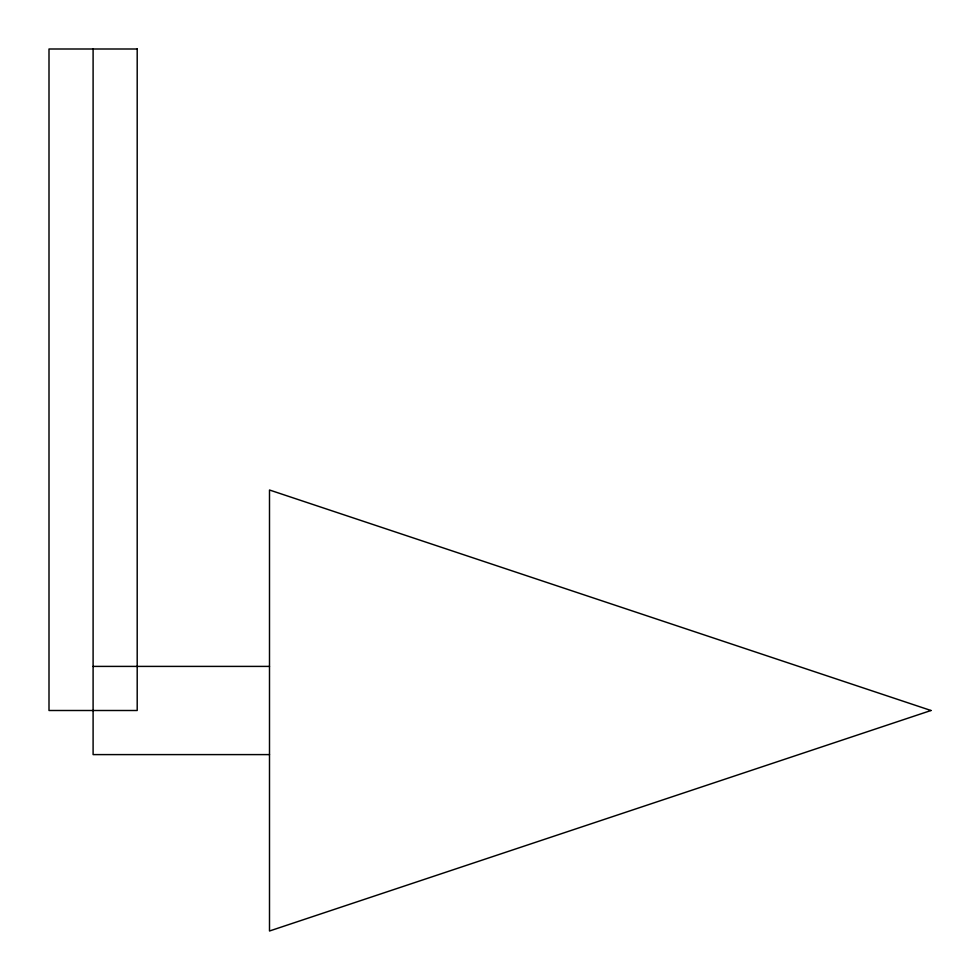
<?xml version="1.0" encoding="UTF-8"?>
<svg xmlns="http://www.w3.org/2000/svg" width="980" height="980" viewBox="0 0 980 980"><rect width="100%" height="100%" fill="white"/><g stroke="black" fill="none" stroke-linecap="round" stroke-linejoin="round"><path stroke-width="1.47" d="M93.1 666.4L269.5 666.4M269.5 754.6L93.1 754.6L93.1 49M931 710.5L269.5 931L269.5 490L931 710.5M137.2 49L49 49L49 710.5L137.2 710.5L137.2 49"/></g></svg>
